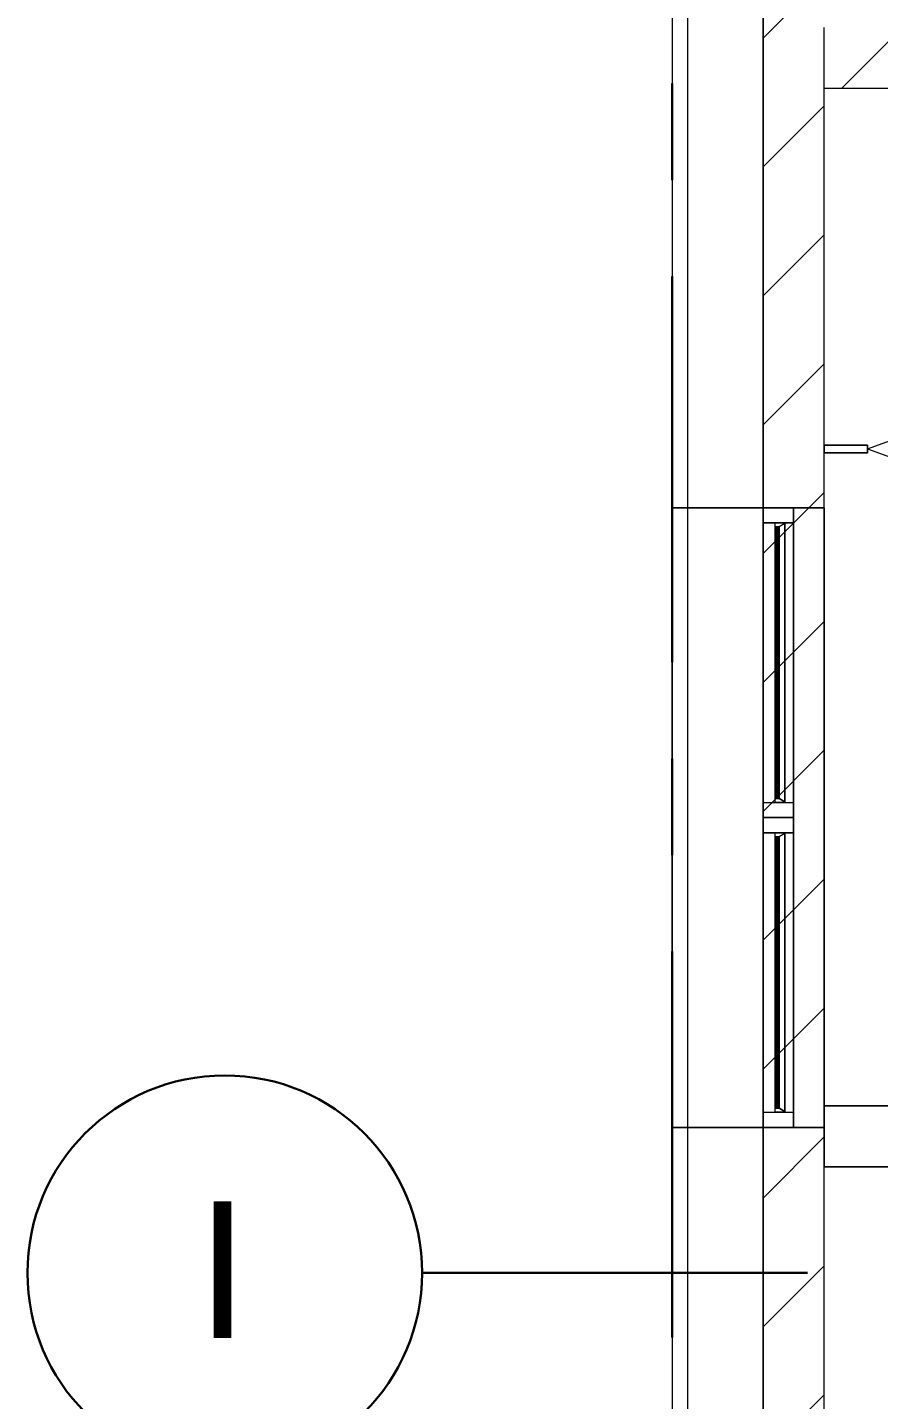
# Model space of a CAD drawing. Header units: millimetres. Extents: x -4000 to 187956, y -58990 to 162485.
# Drawn here: x -2124 to 680, y 73033 to 77550 of the extents above; entities that cross this region are included whole.
import ezdxf

# ---------------------------------------------------------------- set-up
doc = ezdxf.new("R2010")
doc.units = ezdxf.units.MM
doc.linetypes.add('Grid Line', pattern=[2222.5, 1270, -317.5, 317.5, -317.5])
doc.linetypes.add('Grid Line 12_5mm', pattern=[2150, 1250, -300, 300, -300])
for name, color, linetype, lineweight in [('A-DOOR', 31, 'Continuous', 13), ('A-GLAZ', 151, 'Continuous', 13), ('A-WALL', 113, 'Continuous', 13), ('A-WALL-PATT', 111, 'Continuous', 13), ('S-GRID', 1, 'Continuous', 30), ('S-GRID-IDEN', 1, 'Continuous', 30)]:
    doc.layers.add(name, color=color, linetype=linetype, lineweight=lineweight)
doc.styles.add('Arial', font='arial.ttf', dxfattribs={"height": 450})
pattern_1 = [(45, (0, 0), (-212.132, 212.132), [])]

# ---------------------------------------------------------------- blocks, each defined once
blk = doc.blocks.new('WAF - 1020x600-305129-FFS - TANG 1')
at = {"layer": 'A-GLAZ', "color": 161, "lineweight": 15}
for p, q in [((-460, 0), (-510, 0)), ((-510, -100), (-510, 0)), ((460, 0), (-460, 0)), ((-460, 0), (460, 0)), ((-460, -29.3), (-460, 0)), ((-460, 0), (-460, -100)), ((510, 0), (460, 0)), ((460, -29.3), (460, 0)), ((460, -100), (460, 0)), ((-460, -61.3), (-460, -29.3)), ((460, -29.3), (-460, -29.3)), ((460, -29.3), (460, -61.3)), ((460, -61.3), (-460, -61.3)), ((-460, -100), (-460, -61.3)), ((460, -100), (460, -61.3)), ((510, -100), (-510, -100))]:
    blk.add_line(p, q, dxfattribs=at)
at = {"layer": 'A-GLAZ', "color": 163, "lineweight": 15}
for p, q in [((-510, 0), (510, 0)), ((-510, -100), (-510, 0)), ((510, 0), (510, -100))]:
    blk.add_line(p, q, dxfattribs=at)
at = {"layer": 'A-GLAZ', "lineweight": 15}
for p, q in [((460, 0), (-460, 0)), ((510, -100), (510, 0)), ((-460, -61.3), (-460, -29.3)), ((-460, -29.3), (-458, -29.3)), ((-460, -61.3), (-460, -29.3)), ((458, -29.3), (-458, -29.3)), ((-458, -29.3), (-446.8, -48)), ((-458, -29.3), (-446.8, -48)), ((-458, -29.3), (458, -29.3)), ((458, -29.3), (446.8, -48)), ((446.8, -48), (458, -29.3)), ((458, -29.3), (460, -29.3)), ((460, -61.3), (460, -29.3)), ((460, -61.3), (460, -29.3)), ((-446.8, -61.3), (-460, -61.3)), ((-446.8, -48), (446.8, -48)), ((-446.8, -48), (-446.8, -52.5)), ((-446.8, -48), (-446.8, -61.3)), ((446.8, -48), (-446.8, -48)), ((-446.8, -52.5), (446.8, -52.5)), ((-446.8, -52.5), (-446.8, -56.4)), ((446.8, -56.4), (-446.8, -56.4)), ((-446.8, -56.4), (-446.8, -61.3)), ((-446.8, -61.3), (446.8, -61.3)), ((446.8, -61.3), (-446.8, -61.3)), ((446.8, -48), (446.8, -52.5)), ((446.8, -61.3), (446.8, -48)), ((446.8, -56.4), (446.8, -52.5)), ((446.8, -56.4), (446.8, -61.3)), ((460, -61.3), (446.8, -61.3)), ((-460, -100), (-510, -100)), ((-460, -100), (460, -100)), ((-460, -100), (460, -100)), ((510, -100), (460, -100))]:
    blk.add_line(p, q, dxfattribs=at)
at = {"layer": 'A-GLAZ', "color": 255, "lineweight": 15}
for p, q in [((-458, -29.3), (458, -29.3)), ((446.8, -52.5), (-446.8, -52.5)), ((-446.8, -52.5), (-446.8, -56.4)), ((-446.8, -52.5), (-446.8, -56.4)), ((-446.8, -56.4), (446.8, -56.4)), ((446.8, -61.3), (-446.8, -61.3)), ((446.8, -52.5), (446.8, -56.4)), ((446.8, -52.5), (446.8, -56.4)), ((460, -100), (-460, -100))]:
    blk.add_line(p, q, dxfattribs=at)
blk = doc.blocks.new('WAF - 1020x600-V742-FFS - TANG 1')
at = {"layer": 'A-GLAZ', "color": 161, "lineweight": 15}
for p, q in [((-460, 0), (-510, 0)), ((460, 0), (-460, 0)), ((-460, 0), (460, 0)), ((-460, -29.3), (-460, 0)), ((-460, 0), (-460, -100)), ((510, 0), (460, 0)), ((460, -29.3), (460, 0)), ((460, -100), (460, 0)), ((510, -100), (510, 0)), ((-460, -61.3), (-460, -29.3)), ((460, -29.3), (-460, -29.3)), ((460, -29.3), (460, -61.3)), ((460, -61.3), (-460, -61.3)), ((-460, -100), (-460, -61.3)), ((460, -100), (460, -61.3)), ((510, -100), (-510, -100))]:
    blk.add_line(p, q, dxfattribs=at)
at = {"layer": 'A-GLAZ', "color": 163, "lineweight": 15}
for p, q in [((-510, 0), (510, 0)), ((-510, -100), (-510, 0)), ((510, 0), (510, -100))]:
    blk.add_line(p, q, dxfattribs=at)
at = {"layer": 'A-GLAZ', "lineweight": 15}
for p, q in [((-510, -100), (-510, 0)), ((460, 0), (-460, 0)), ((-460, -61.3), (-460, -29.3)), ((-460, -29.3), (-458, -29.3)), ((-460, -61.3), (-460, -29.3)), ((458, -29.3), (-458, -29.3)), ((-458, -29.3), (-446.8, -48)), ((-458, -29.3), (-446.8, -48)), ((-458, -29.3), (458, -29.3)), ((458, -29.3), (446.8, -48)), ((446.8, -48), (458, -29.3)), ((458, -29.3), (460, -29.3)), ((460, -61.3), (460, -29.3)), ((460, -61.3), (460, -29.3)), ((-446.8, -61.3), (-460, -61.3)), ((-446.8, -48), (446.8, -48)), ((-446.8, -48), (-446.8, -52.5)), ((-446.8, -48), (-446.8, -61.3)), ((446.8, -48), (-446.8, -48)), ((-446.8, -52.5), (446.8, -52.5)), ((-446.8, -52.5), (-446.8, -56.4)), ((446.8, -56.4), (-446.8, -56.4)), ((-446.8, -56.4), (-446.8, -61.3)), ((-446.8, -61.3), (446.8, -61.3)), ((446.8, -61.3), (-446.8, -61.3)), ((446.8, -48), (446.8, -52.5)), ((446.8, -61.3), (446.8, -48)), ((446.8, -56.4), (446.8, -52.5)), ((446.8, -56.4), (446.8, -61.3)), ((460, -61.3), (446.8, -61.3)), ((-460, -100), (-510, -100)), ((-460, -100), (460, -100)), ((-460, -100), (460, -100)), ((510, -100), (460, -100))]:
    blk.add_line(p, q, dxfattribs=at)
at = {"layer": 'A-GLAZ', "color": 255, "lineweight": 15}
for p, q in [((-458, -29.3), (458, -29.3)), ((446.8, -52.5), (-446.8, -52.5)), ((-446.8, -52.5), (-446.8, -56.4)), ((-446.8, -52.5), (-446.8, -56.4)), ((-446.8, -56.4), (446.8, -56.4)), ((446.8, -61.3), (-446.8, -61.3)), ((446.8, -52.5), (446.8, -56.4)), ((446.8, -52.5), (446.8, -56.4)), ((460, -100), (-460, -100))]:
    blk.add_line(p, q, dxfattribs=at)
blk = doc.blocks.new('cua wc - 600 x 2000mm-V900-FFS - TANG 1')
at = {"layer": 'A-DOOR', "color": 5, "lineweight": 15}
for q in [(-100.3, 203), (-100.3, -203)]:
    blk.add_line((457.5, 0), q, dxfattribs=at)
blk.add_arc((457.5, 0), 593.6, 160, 200, dxfattribs=at)
blk = doc.blocks.new('CMF2_NHAXUONG_A_rvt-1-FFS - TANG 1')
at = {"layer": 'A-WALL-PATT', "lineweight": 9}
h = blk.add_hatch(dxfattribs=at)
h.set_pattern_fill('FP_12', color=250, style=0, pattern_type=2)
h.set_pattern_definition(pattern_1)
h.paths.add_polyline_path([(499.8, 60847.9), (499.8, 118849.6), (299.8, 118849.6), (300, 60847.9)])
h = blk.add_hatch(dxfattribs=at)
h.set_pattern_fill('FP_12', color=250, style=0, pattern_type=2)
h.set_pattern_definition(pattern_1)
h.paths.add_polyline_path([(2256.8, 77350), (4149.8, 77350), (4149.8, 77550), (499.8, 77550), (499.8, 77350), (1689.9, 77350)])
at = {"layer": 'A-WALL', "color": 50, "lineweight": 15}
for p, q in [((0, 119575), (0, 60547.9)), ((50, 119575), (50, 60547.9)), ((299.8, 60847.9), (299.8, 118849.6)), ((299.8, 118849.6), (299.8, 60847.9)), ((499.8, 72100), (499.8, 77350)), ((499.8, 77350), (4149.8, 77350)), ((500, 76175), (643.5, 76175)), ((500, 76175), (500, 76150)), ((643.5, 76150), (643.5, 76175)), ((643.5, 76150), (500, 76150)), ((500, 73999.6), (1402.4, 73999.6)), ((500, 73999.6), (500, 73799.6)), ((999.8, 73799.6), (500, 73799.6))]:
    blk.add_line(p, q, dxfattribs=at)
at = {"layer": 'A-WALL', "color": 35, "lineweight": 15}
for p, q in [((0, 78973.6), (0, 75968.8)), ((499.8, 75968.8), (499.8, 77350)), ((643.5, 76175), (500, 76175)), ((500, 76150), (500, 76175)), ((643.5, 76175), (643.5, 76150)), ((500, 76150), (643.5, 76150)), ((0, 75968.8), (0, 73928.8)), ((0, 73928.8), (0, 75968.8)), ((0, 75968.8), (299.8, 75968.8)), ((299.8, 75968.8), (0, 75968.8)), ((499.8, 75968.8), (299.8, 75968.8)), ((399.8, 75968.8), (499.8, 75968.8)), ((499.8, 75968.8), (499.8, 73928.8)), ((499.8, 73928.8), (499.8, 75968.8)), ((870.2, 73999.6), (500, 73999.6)), ((500, 73799.6), (500, 73999.6)), ((0, 73928.8), (0, 70281.6)), ((299.8, 73928.8), (0, 73928.8)), ((0, 73928.8), (299.8, 73928.8)), ((499.8, 73928.8), (299.8, 73928.8)), ((399.8, 73928.8), (499.8, 73928.8)), ((499.8, 72100), (499.8, 73928.8)), ((500, 73799.6), (999.8, 73799.6))]:
    blk.add_line(p, q, dxfattribs=at)
at = {"layer": 'A-WALL', "color": 53, "lineweight": 15}
for p, q in [((499.8, 77350), (499.8, 77550)), ((0, 75968.8), (0, 73928.8)), ((299.8, 75968.8), (399.8, 75968.8)), ((499.8, 73928.8), (499.8, 75968.8)), ((299.8, 73928.8), (399.8, 73928.8))]:
    blk.add_line(p, q, dxfattribs=at)
at = {"layer": 'S-GRID', "linetype": 'Grid Line 12_5mm', "lineweight": 9}
for p, q in [((0, 161185.2), (0, -16487.4)), ((-824.3, 73450), (183641.1, 73450))]:
    blk.add_line(p, q, dxfattribs=at)
at = {"layer": 'A-DOOR', "color": 250, "lineweight": 9, "rotation": 180}
blk.add_blockref('cua wc - 600 x 2000mm-V900-FFS - TANG 1', (1101, 76162.5), dxfattribs=at)
at = {"layer": 'A-GLAZ', "color": 250, "lineweight": 9, "rotation": 270}
for name, p in [('WAF - 1020x600-305129-FFS - TANG 1', (399.8, 75458.8)), ('WAF - 1020x600-V742-FFS - TANG 1', (399.8, 74438.8))]:
    blk.add_blockref(name, p, dxfattribs=at)
blk = doc.blocks.new('Grid - M_Grid Head - Circle 2-61448-FFS - TANG 1')
at = {"layer": 'S-GRID-IDEN'}
blk.add_circle((0, 0), 6.5, dxfattribs=at)

msp = doc.modelspace()

# ---------------------------------------------------------------- block references
at = {"lineweight": 5}
msp.add_blockref('CMF2_NHAXUONG_A_rvt-1-FFS - TANG 1', (0, 0), dxfattribs=at)

# ---------------------------------------------------------------- next in the draw order: linework, layer by layer
at = {"layer": 'S-GRID', "linetype": 'Grid Line'}
for p, q in [((0, 161185.2), (0, -16487.4)), ((-824.3, 73450), (183641.1, 73450))]:
    msp.add_line(p, q, dxfattribs=at)

# ---------------------------------------------------------------- next in the draw order: block references
at = {"layer": 'S-GRID-IDEN', "xscale": 99.99999999999993, "yscale": 99.99999999999993, "zscale": 99.99999999999993, "rotation": 269.9999999999994}
msp.add_blockref('Grid - M_Grid Head - Circle 2-61448-FFS - TANG 1', (-1474.3, 73450), dxfattribs=at)

# ---------------------------------------------------------------- next in the draw order: texts
at = {"layer": 'S-GRID-IDEN', "insert": (-1569.3, 73685.3), "char_height": 450, "width": 216.456, "attachment_point": 1, "style": 'Arial'}
msp.add_mtext('I', dxfattribs=at)

doc.saveas('drawing.dxf')
